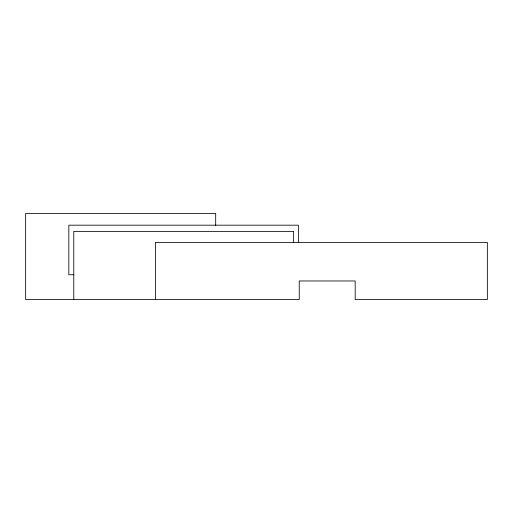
<?xml version="1.0" encoding="UTF-8"?>
<svg xmlns="http://www.w3.org/2000/svg" width="513" height="513" viewBox="0 0 513 513"><rect width="100%" height="100%" fill="white"/><g stroke="black" fill="none" stroke-linecap="round" stroke-linejoin="round"><path stroke-width="0.77" d="M73.776 274.75L68.832 274.75L68.832 225.181L298.38 225.181L298.38 242.771M293.635 242.425L293.635 231.382L73.776 231.382L73.776 299.598M215.684 225.374L215.684 213.402L25.65 213.402L25.65 299.598L299.233 299.598L299.233 280.964L355.188 280.964L355.188 299.598L487.35 299.598L487.35 242.392L155.426 242.392L155.426 299.598"/></g></svg>
